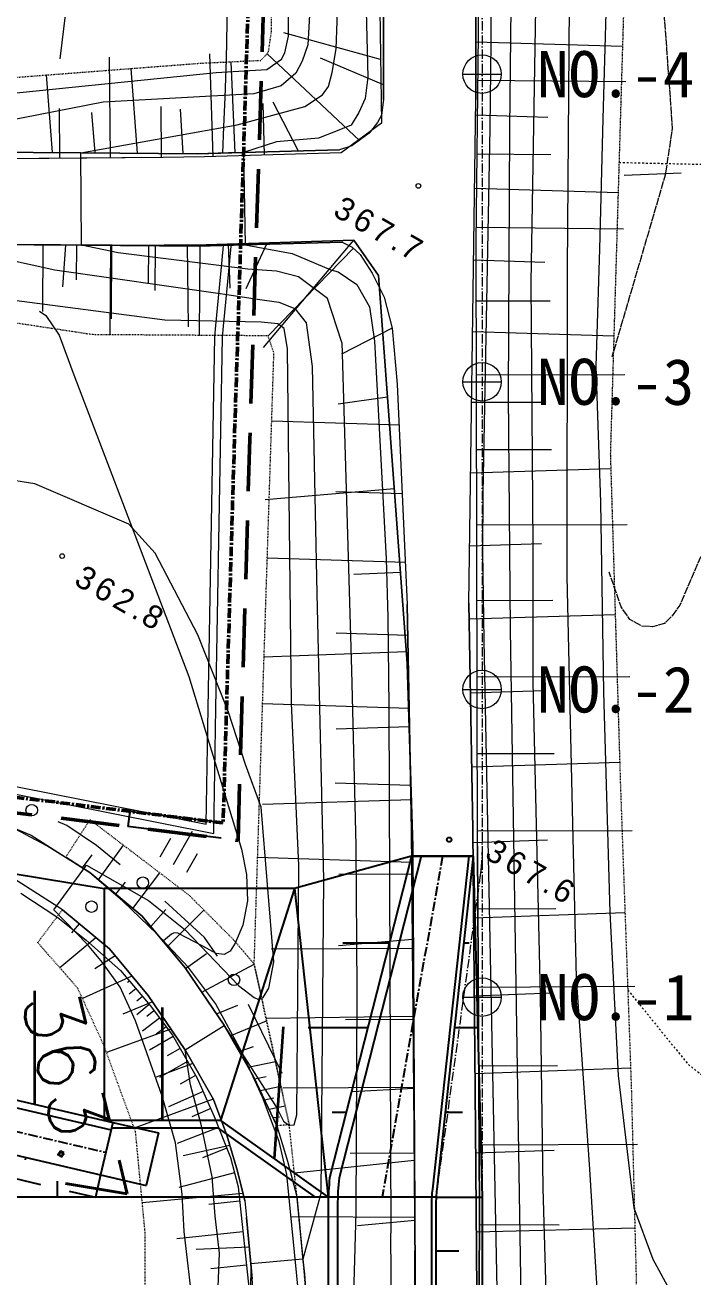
# Model space of a CAD drawing. Header units: millimetres. Extents: x 432273 to 1139245, y 170116 to 705940.
# Drawn here: x 734786 to 778188, y 445610 to 526994 of the extents above; entities that cross this region are included whole.
import ezdxf

# ---------------------------------------------------------------- set-up
doc = ezdxf.new("R2010")
doc.units = ezdxf.units.MM
doc.header["$LTSCALE"] = 100
doc.header["$PDSIZE"] = 300
for name, pattern in [('561019', [1, 0.5, -0.5]), ('56201', [2.5, 1.25, -1.25]), ('56301', [0.5, 0.25, -0.25]), ('57103', [5.5, 5, -0.5]), ('CENTER', [2, 1.25, -0.25, 0.25, -0.25]), ('DASHED', [19.05, 12.7, -6.35]), ('SXF_一点短鎖線', [9.25, 6, -1.5, 0.25, -1.5])]:
    doc.linetypes.add(name, pattern=pattern)
doc.layers.get('Defpoints').update_dxf_attribs({"color": 153})
for name, color, linetype, lineweight in [('D-BGD', 7, 'Continuous', 13), ('D-BMK', 2, 'SXF_一点短鎖線', 13), ('D-BMK-HTXT', 7, 'Continuous', 13), ('D-BMK-OTRS', 7, 'Continuous', 13), ('D-BYP-STR2', 6, 'Continuous', 25), ('S-SUV-ROW', 8, 'Continuous', 18), ('●予備設計_LP横断', 7, 'Continuous', 13), ('☆D-STR-DIM-坂路', 1, 'Continuous', 25)]:
    doc.layers.add(name, color=color, linetype=linetype, lineweight=lineweight)
doc.styles.add('BIGFONT', font='txt', dxfattribs={"height": 0.2, "bigfont": 'BIGFONT'})
doc.styles.add('MS ゴシック', font='MS Gothic.ttf')
doc.styles.add('Style-WORKING', font='WORKING.shx')
doc.styles.add('ＭＳ ゴシック', font='MS Gothic.ttf')
doc.linetypes.add('56130', pattern='A,1,-0.375,[44,dgnlstyle-dm500.shx,S=0.0012,R=0,X=0,Y=0],-0.375', length=1.75)
doc.dimstyles.new('3.5-500_m', dxfattribs={"dimscale": 0.5, "dimtxt": 3.5, "dimasz": 2.5, "dimexe": 1, "dimexo": 2, "dimgap": 1, "dimtad": 1, "dimdec": 0, "dimlfac": 1000, "dimzin": 9, "dimdsep": 46, "dimtxsty": 'MS ゴシック', "dimblk": 'OPEN', "dimcen": 2.5, "dimclrd": 256, "dimclre": 256, "dimclrt": 256, "dimadec": 3, "dimazin": 0, "dimtfac": 1, "dimtdec": 0, "dimtix": 1, "dimtmove": 2, "dimatfit": 3, "dimldrblk": 'OPEN', "dimfxl": 1, "dimlwd": -1, "dimlwe": -1, "dimarcsym": 0})

# ---------------------------------------------------------------- blocks, each defined once
blk = doc.blocks.new('M7312')
at = {"layer": '●予備設計_LP横断', "linetype": 'Continuous', "lineweight": 20}
blk.add_circle((0, -0.001), 0.15, dxfattribs=at)
blk = doc.blocks.new('M6334')
at = {"layer": '●予備設計_LP横断', "linetype": 'Continuous', "lineweight": 9}
for p, q in [((0, -1.25), (0, 1.25)), ((-1, -1.25), (-1, 0.15)), ((1, -1.25), (1, 0.15))]:
    blk.add_line(p, q, dxfattribs=at)
blk = doc.blocks.new('_Open')
at = {"color": 0, "linetype": 'ByBlock', "lineweight": -2}
for p, q in [((-1, 0), (0, 0)), ((-1, 0), (0, 0)), ((0, 0), (-1, 0))]:
    blk.add_line(p, q, dxfattribs=at)
blk = doc.blocks.new('*D20')
at = {"layer": 'Defpoints', "color": 0, "transparency": 16777216}
for p in [(2581823, -1249692), (2577769, -1251952), (2581194, -1252674)]:
    blk.add_point(p, dxfattribs=at)
at = {"layer": '☆D-STR-DIM-坂路', "transparency": 16777216}
for p, q in [((2577769, -1251951), (2578398, -1248969)), ((2578399, -1248970), (2581822, -1249692)), ((2581194, -1252673), (2581823, -1249692))]:
    blk.add_line(p, q, dxfattribs=at)
at = {"layer": '☆D-STR-DIM-坂路', "transparency": 16777216, "xscale": 1.25, "yscale": 1.25, "zscale": 1.25}
for p, rotation in [((2578398, -1248970), 168.0898930268337), ((2581823, -1249692), 348.0898930268336)]:
    blk.add_blockref('_Open', p, dxfattribs=dict(at, rotation=rotation))
at = {"layer": '☆D-STR-DIM-坂路', "transparency": 16777216, "insert": (2580111, -1249330), "char_height": 1.75, "attachment_point": 5, "rotation": 348.08989, "style": 'MS ゴシック'}
blk.add_mtext('3500000', dxfattribs=at)
blk = doc.blocks.new('*D21')
at = {"layer": 'Defpoints', "color": 0, "transparency": 16777216}
for p in [(2558164, -1245186), (2559159, -1245289), (2558528, -1251372)]:
    blk.add_point(p, dxfattribs=at)
at = {"layer": '☆D-STR-DIM-坂路', "color": 6, "transparency": 16777216}
for p, q in [((2558164, -1245187), (2557534, -1251270)), ((2559159, -1245290), (2558528, -1251373)), ((2557535, -1251269), (2558527, -1251372))]:
    blk.add_line(p, q, dxfattribs=at)
at = {"layer": '☆D-STR-DIM-坂路', "color": 6, "transparency": 16777216, "xscale": 1.25, "yscale": 1.25, "zscale": 1.25}
for p, rotation in [((2557534, -1251269), 174.0786333967018), ((2558528, -1251372), 354.0786333967018)]:
    blk.add_blockref('_Open', p, dxfattribs=dict(at, rotation=rotation))
at = {"layer": '☆D-STR-DIM-坂路', "color": 6, "transparency": 16777216, "insert": (2558031, -1251318), "char_height": 1.75, "attachment_point": 5, "rotation": 354.07863, "style": 'MS ゴシック'}
blk.add_mtext('離隔\\P1000000', dxfattribs=at)
blk = doc.blocks.new('21311212131313131')
at = {"layer": 'D-BGD', "linetype": '56201'}
blk.add_line((2514694.1051, -1220359.9504), (2514707.9436, -1214484.9282), dxfattribs=at)
at = {"layer": 'D-BGD', "linetype": 'Continuous'}
for p, q in [((2515528.0904, -1220004.7977, 362326.9804), (2515278.9798, -1216311.5056, 362924.9804)), ((2568482.7782, -1228389.1152), (2568217.3908, -1218211.4947)), ((2578741.0078, -1228122.2547), (2578471.0098, -1217828.1064)), ((2584400.5406, -1228177.3555), (2583921.8284, -1217888.0563)), ((2548312.7651, -1228873.0857), (2548086.8836, -1218956.5002)), ((2558332.3049, -1228646.5632), (2558102.6449, -1218591.1047)), ((2563999.2606, -1228778.0186), (2563440.788, -1218957.2862)), ((2574104.4692, -1228476.905), (2573530.4916, -1218383.518)), ((2528694.2745, -1229328.369), (2528475.9497, -1219689.5296)), ((2538440.8701, -1229100.6317), (2538213.965, -1219331.6909)), ((2554168.2672, -1229107.2632), (2553676.3439, -1219503.6916)), ((2507048.428, -1229817.5478), (2507133.809, -1220292.0253)), ((2509542.0866, -1229639.9104), (2509429.8536, -1220036.3488)), ((2516567.5831, -1229700.7787), (2516651.1528, -1220377.3329)), ((2519096.1558, -1229534.7846), (2518999.8017, -1219985.5173)), ((2525888.9139, -1229637.5544), (2525971.1681, -1220460.8718)), ((2535064.658, -1229575.3176), (2534598.8151, -1220480.8989)), ((2544559.2819, -1229478.717), (2544073.5274, -1219995.5762)), ((2573598.7356, -1228248.4821), (2573466.8741, -1223137.3266)), ((2583919.1988, -1227992.8898), (2583834.5243, -1222816.3632)), ((2553311.3624, -1228759.4083), (2553192.8832, -1223769.5827)), ((2563393.968, -1228521.8089), (2563260.4421, -1223455.3439)), ((2569051.8649, -1228627.4618), (2568768.7524, -1223648.9319)), ((2579252.4481, -1228325.188), (2578989.3325, -1223231.4587)), ((2514323.507, -1229589.7485), (2514269.3754, -1224794.7545)), ((2523879.2406, -1229439.9323), (2523775.6167, -1224652.0456)), ((2533545.2271, -1229213.6681), (2533439.2979, -1224367.5174)), ((2543358.8582, -1228988.4274), (2543246.654, -1224070.4393)), ((2549363.7745, -1229292.9901), (2549119.3551, -1224521.312)), ((2559083.1433, -1228924.5083), (2558821.1649, -1224086.5649)), ((2511807.6474, -1229733.0642), (2511850.2432, -1225046.9212)), ((2521228.2485, -1229669.1666), (2521269.7045, -1225044.1345)), ((2530476.786, -1229606.436), (2530380.8888, -1225038.6607)), ((2539812.3356, -1229543.1153), (2539574.0706, -1224882.6274)), ((2559313.1878, -1228624.9163, 368279.9801), (2520094.582, -1229522.7416, 368369.9801)), ((2543549.0324, -1229517.7702), (2510807.5416, -1229739.8477)), ((2560468.4748, -1232884.4548), (2560354.6197, -1242897.2177)), ((2561235.027, -1232777.907), (2561355.3619, -1237597.7428)), ((2565472.9654, -1232735.5595), (2565990.5733, -1237513.849)), ((2566059.6647, -1232648.8004), (2566301.7408, -1241890.2283)), ((2570477.456, -1232586.6643), (2570816.3705, -1242129.9874)), ((2570673.5918, -1232529.7472), (2570790.531, -1236960.111)), ((2575103.9556, -1232412.808), (2575327.9719, -1240937.5255)), ((2575154.8172, -1232447.5019), (2575468.9823, -1236424.7722)), ((2579368.2992, -1232307.5866), (2579476.8494, -1236482.5495)), ((2579832.2387, -1232310.3997), (2580830.0875, -1240078.341)), ((2583543.2621, -1232199.0364), (2583677.8307, -1240241.5724)), ((2583746.5083, -1232197.943), (2584166.5007, -1235918.5578)), ((2540987.2533, -1233695.7414), (2540884.4904, -1242674.5185)), ((2545732.119, -1233436.4561), (2545681.1436, -1238101.4927)), ((2546793.3211, -1233502.0691), (2547329.8544, -1242767.8892)), ((2550480.9541, -1233252.6085), (2550371.8766, -1242783.1026)), ((2551654.9011, -1233222.1803), (2551907.8341, -1237966.4002)), ((2555474.3981, -1233059.2911), (2555418.9813, -1237954.3459)), ((2556394.3191, -1232978.0189), (2556902.2991, -1242650.0221)), ((2532077.7506, -1234288.6038), (2531982.939, -1242572.6394)), ((2536221.1111, -1234509.0757), (2537094.9935, -1242887.9373)), ((2536532.502, -1233992.1726), (2536483.1083, -1238307.8758)), ((2541632.9317, -1233994.5911), (2541828.6147, -1237031.6138)), ((2525780.2087, -1234874.3009), (2527527.684, -1238133.6132)), ((2530265.7074, -1235079.3945), (2530790.7428, -1238285.3166)), ((2508325.6896, -1235985.2452), (2506720.6529, -1242311.6306)), ((2509968.0598, -1235758.0618), (2508331.9236, -1239900.3462)), ((2513613.6738, -1237257.4982), (2508108.0702, -1243369.4791)), ((2527214.9677, -1243213.6356), (2520102.378, -1237484.4771)), ((2520632.9719, -1237498.9131), (2526440.3884, -1242922.9866)), ((2574367.7698, -1241004.695, 364709.9803), (2569921.816, -1243282.5927, 364495.9803)), ((2575507.8164, -1242411.3111), (2575188.4185, -1241080.6037)), ((2576703.9491, -1241813.0317), (2576455.1731, -1240776.5559)), ((2514388.9901, -1241194.5137), (2511245.7916, -1242907.1472)), ((2574009.0111, -1243221.2914), (2573587.4339, -1241464.8738)), ((2576105.8827, -1242112.1714), (2575963.8393, -1241520.3756)), ((2577240.5671, -1241544.6271), (2577175.6783, -1241126.9384)), ((2571994.8715, -1244433.281), (2570961.8035, -1242095.0804)), ((2574745.4089, -1242792.6506), (2574573.17, -1242044.52)), ((2514699.8743, -1243396.4435), (2511346.0492, -1243566.9021)), ((2520488.7549, -1243147.4964), (2523415.2378, -1244429.5674)), ((2569194.2373, -1246348.2438), (2567291.9463, -1242976.102)), ((2573001.9413, -1243827.2862), (2572653.6104, -1242899.6613)), ((2582207.7539, -1243401.692), (2582964.2444, -1249921.6087)), ((2582692.6701, -1243273.9989), (2583765.9038, -1243139.8828)), ((2584712.1948, -1243350.1074), (2585259.5179, -1247639.8667)), ((2585692.6379, -1242913.8719), (2585922.9519, -1246368.085)), ((2586861.8764, -1243067.6741), (2587156.0274, -1245383.3759)), ((2570577.3115, -1245364.4248), (2569983.1071, -1243982.1651)), ((2579125.2717, -1244308.9261), (2579851.2458, -1247331.7992)), ((2580893.9896, -1243973.1708), (2581923.6188, -1247569.3302)), ((2582715.792, -1243602.4473), (2582968.1319, -1245598.8501)), ((2577957.7498, -1245067.6545), (2579067.0219, -1247726.9805)), ((2579298.5854, -1244513.4346), (2579947.4376, -1246077.0811)), ((2514584.0069, -1245302.9153), (2508677.4154, -1245698.6961)), ((2520532.8768, -1245632.0143), (2523384.6717, -1245483.1357)), ((2576122.5116, -1245451.2295), (2578110.4733, -1250552.6667)), ((2576743.0459, -1245599.7206), (2577311.0308, -1246811.287)), ((2514875.1348, -1246741.4969), (2508185.0279, -1247092.0179)), ((2566265.8508, -1248640.5481), (2563848.0396, -1246317.3483)), ((2567677.3184, -1247427.2703), (2566666.0672, -1246085.3115)), ((2574605.79, -1246629.981), (2575195.6705, -1247614.1258)), ((2575636.0983, -1246122.3741), (2576676.6035, -1248345.0411)), ((2520694.24, -1247480.6523), (2526503.9305, -1247398.1618)), ((2573703.9188, -1247173.698), (2574791.3527, -1248977.4405)), ((2573839.3209, -1246823.4213), (2574774.8254, -1249188.5153)), ((2520643.7227, -1248303.3833), (2525971.2228, -1248130.3516)), ((2571624.607, -1248300.2063), (2573241.7098, -1252449.9586)), ((2572115.0478, -1248139.3525), (2573038.5086, -1249659.5235)), ((2572879.5191, -1247680.0231), (2573377.0726, -1248499.6208)), ((2514712.6323, -1248695.2893), (2511828.8021, -1248929.3533)), ((2563835.8124, -1250936.0766), (2561496.4705, -1249226.5687)), ((2564998.1075, -1249737.6324), (2563861.5433, -1248780.1354)), ((2570935.6887, -1249044.1796), (2571794.3523, -1250141.2651)), ((2571488.6173, -1248617.2487), (2571975.2852, -1249248.4811)), ((2514987.5207, -1249972.3278, 367629.9801), (2516091.1781, -1287148.9413, 363609.9803)), ((2521220.0681, -1286901.3841, 363529.9804), (2520690.9193, -1249799.87, 367629.9801)), ((2569882.4761, -1249539.6897), (2570718.4384, -1251433.092)), ((2570050.3372, -1249745.145), (2570754.6315, -1250541.1158)), ((2570465.0337, -1249424.9469), (2570837.0294, -1249890.8)), ((2514992.1314, -1250088.8557), (2511676.7216, -1250189.1412)), ((2520702.1301, -1250820.6414), (2523232.1295, -1250780.6094)), ((2520735.4628, -1250386.9935), (2523639.5795, -1250345.7827)), ((2569068.9473, -1250621.5431), (2569405.8565, -1251068.1886)), ((2569541.2668, -1250196.0854), (2569850.388, -1250547.716)), ((2514751.6125, -1251650.7033), (2509251.888, -1252187.5804)), ((2562027.8915, -1253200.2231), (2559734.1771, -1251638.144)), ((2562931.8519, -1252068.1498), (2562137.5604, -1251440.0953)), ((2568236.8473, -1250902), (2569770.5897, -1254080.2031)), ((2568564.6788, -1251063.7119), (2568653.8683, -1251192.3402)), ((2566937.1902, -1252027.0339), (2567808.5477, -1253319.7223)), ((2520742.3534, -1253225.3412), (2525538.1796, -1253148.8644)), ((2520773.6834, -1253293.4255), (2526586.4642, -1253210.8911)), ((2565789.2932, -1253297.9168), (2567793.8737, -1255600.0639)), ((2515087.615, -1253413.037), (2508542.2066, -1253603.3633)), ((2561275.0215, -1254252.1607), (2560421.111, -1253659.0582)), ((2514788.0508, -1254413.3965), (2512153.6776, -1254670.4799)), ((2564905.5447, -1254404.7693), (2565509.0251, -1254886.6085)), ((2520773.9963, -1255499.9397), (2523057.3664, -1255473.0987)), ((2520811.9141, -1256199.27), (2523527.052, -1256342.5594)), ((2514824.4552, -1257176.0902), (2509786.7547, -1257667.5457)), ((2515189.5649, -1256683.7564), (2511954.7643, -1256782.5688)), ((2520800.1965, -1257680.3555), (2525157.0583, -1257614.3817))]:
    blk.add_line(p, q, dxfattribs=at)
at = {"layer": 'D-BGD', "linetype": 'Continuous', "flags": 128}
for points, elevation in [([(2488895.9133, -1221303.8051), (2511894.4015, -1221465.3369), (2520359.1792, -1221504.9173), (2527968.5657, -1221597.2222), (2532445.7319, -1221353.1393), (2536808.4766, -1221093.1593), (2549129.2999, -1220659.2159), (2563452.7876, -1219948.9995), (2574034.1357, -1219177.2831), (2582629.8652, -1217971.8071), (2585932.9745, -1216675.7279), (2588101.1732, -1215451.4996)], 362999.9804), ([(2588989.4326, -1220163.8881), (2580161.2271, -1220894.3864), (2567766.4064, -1222017.4454), (2557719.2279, -1222469.3855), (2541685.6935, -1223169.1697), (2521731.871, -1223556.0237), (2501613.974, -1223830.2565)], 363999.9803), ([(2591938.0111, -1223376.3837), (2581457.7463, -1223909.3069), (2568931.1809, -1224340.0631), (2548618.9487, -1225242.0942), (2539735.9525, -1225425.0206), (2522610.0062, -1225908.6907), (2499690.3873, -1225996.6817)], 364999.9803), ([(2449604.943, -1228146.0766), (2512615.0099, -1227518.9752), (2529899.8451, -1227251.1112), (2545192.0398, -1226810.1323), (2590018.9231, -1225157.6586)], 365999.9802), ([(2499459.5651, -1228986.0459), (2507043.8392, -1228851.4161), (2512629.4108, -1228802.5618), (2536399.5492, -1228768.623), (2540180.1999, -1228697.3001), (2545956.1208, -1228488.1611), (2609704.4053, -1225883.6475)], 366999.9802), ([(2679911.1663, -1231935.7969), (2668479.6489, -1232319.6215), (2667329.6829, -1235090.8217), (2660699.7617, -1236637.1297), (2654496.4432, -1237435.4029), (2637506.3425, -1238068.6825), (2632710.6617, -1237840.8486), (2632323.1601, -1234462.8293), (2616051.0047, -1233903.3456), (2605419.7616, -1233743.6971), (2592699.1795, -1233495.9421), (2584605.5577, -1233740.4889)], 366999.9802), ([(2501095.1879, -1240523.7048), (2506318.34, -1240689.1424), (2507482.3578, -1240736.9693), (2508549.2687, -1241085.0482), (2509334.4514, -1241487.5255), (2510179.9757, -1242408.6925), (2510723.0193, -1244169.784), (2511478.0838, -1253948.5496), (2512853.7468, -1260221.7044), (2514922.5342, -1264622.7258), (2520920.8701, -1264473.783), (2522442.4663, -1256867.0576), (2523779.0958, -1245947.5865), (2524074.5248, -1243662.7931), (2524234.0442, -1242263.5099), (2524637.2371, -1241218.7901), (2525550.2733, -1240471.4182), (2528384.9008, -1240014.4515), (2543117.4021, -1239413.0005), (2561704.4586, -1238582.318), (2582114.7255, -1238340.4552), (2586408.4068, -1239406.1532), (2586777.4688, -1242786.6184), (2601593.5272, -1242657.284)], 364999.9803), ([(2526643.6167, -1236000.2047), (2540768.4159, -1234953.2111), (2544581.5016, -1234755.9995), (2550393.8472, -1234578.2012), (2584605.5577, -1233740.4889)], 366999.9802), ([(2583308.4243, -1236041.2311), (2597019.499, -1236141.4955), (2607490.4019, -1236460.7561), (2611872.7226, -1236708.5494), (2612256.1521, -1240087.7596), (2623293.0559, -1239677.1553), (2638573.7824, -1239063.4527), (2642958.7403, -1239204.3861), (2645990.1365, -1239243.891), (2649444.228, -1239265.1265), (2655700.3083, -1239140.9988), (2659012.4858, -1239223.63), (2665385.0682, -1239059.5364), (2668179.506, -1238528.1265), (2669716.6588, -1237929.7528), (2670565.5932, -1237401.5177), (2671771.8717, -1236951.4822), (2672942.0956, -1234189.0919), (2680907.7549, -1234015.8583)], 365999.9802), ([(2504317.9244, -1237035.7942), (2509488.1626, -1236783.5117), (2510892.8111, -1236931.1477), (2511794.6881, -1237324.5455), (2512643.744, -1237814.4312), (2512983.6261, -1238613.836), (2513516.2049, -1239910.9033), (2513815.4037, -1242631.8019), (2514558.2884, -1244758.8025), (2520555.0488, -1244544.0151), (2521063.399, -1241480.8525), (2522069.0318, -1238944.1496), (2522197.2287, -1238457.9907), (2522982.9136, -1237224.7879), (2524419.5819, -1236368.4784), (2526643.6167, -1236000.2047)], 366999.9802), ([(2526779.7177, -1238125.6404), (2548053.5151, -1237047.7423), (2559446.1102, -1236543.4269), (2568853.4109, -1236281.572), (2583308.4243, -1236041.2311)], 365999.9802), ([(2526779.7177, -1238125.6404), (2523937.8968, -1239112.2072), (2522575.4287, -1241028.3309), (2522232.1412, -1242459.257), (2522134.6278, -1244332.5393), (2521260.029, -1252783.6718), (2520798.3627, -1255170.1272), (2514800.2383, -1255337.4263), (2512775.3635, -1245227.1915), (2511495.6299, -1240836.3135), (2510714.502, -1239712.1316), (2510156.2416, -1239344.9569), (2509238.7239, -1239107.1624), (2507702.6482, -1238895.5585), (2504117.5074, -1238824.2423)], 365999.9802), ([(2589413.1888, -1244906.6926), (2586132.8388, -1244834.6447), (2583733.9864, -1245174.479), (2581175.5734, -1245424.6839), (2577876.4175, -1246170.0088), (2575215.6042, -1246946.7155), (2572956.5536, -1247353.9622), (2571313.2133, -1244843.4623), (2576652.2495, -1241296.5321), (2577458.5941, -1240854.4255), (2577707.3278, -1240508.3554), (2577681.9073, -1240169.5283), (2577037.1549, -1239997.8329), (2560832.872, -1240199.4295), (2550280.1881, -1240910.4551), (2527261.0059, -1241653.0453), (2525941.0921, -1241885.8274), (2525658.0792, -1242311.1752), (2525553.627, -1243397.4526), (2525571.3559, -1249662.5484), (2524427.9156, -1259972.9745)], 363999.9803), ([(2511125.0711, -1260651.3892), (2509400.3918, -1246650.3762), (2509127.5107, -1243367.0255), (2508446.4378, -1242416.1814), (2508032.9419, -1242211.479), (2506927.8337, -1241999.8148), (2487244.8366, -1242468.8065)], 363999.9803), ([(2588288.9169, -1246687.5849), (2584756.2682, -1247153.4619), (2582338.6615, -1247335.9646), (2579025.5657, -1247854.7708), (2576004.8293, -1248778.7338), (2571138.4952, -1250604.1921), (2568969.6041, -1251654.7555), (2567402.6057, -1252826.1905), (2566249.3444, -1253835.3674), (2564040.1047, -1256065.4429), (2561086.5072, -1253997.0783), (2563296.3887, -1249935.3125), (2565167.7733, -1247512.3022), (2568699.8461, -1243973.7065), (2569463.3599, -1242939.2736), (2569593.799, -1242657.2689), (2569441.1841, -1242357.1145), (2568827.3744, -1241991.4512), (2567109.5212, -1241709.9765), (2557086.4393, -1242740.567), (2554328.5382, -1243804.9957), (2550950.4405, -1244975.6606), (2545975.6797, -1247092.8939), (2540712.709, -1249955.2607), (2538863.6591, -1251706.4749), (2536382.2549, -1257867.7546), (2535771.1829, -1262295.1712)], 362999.9804)]:
    blk.add_lwpolyline(points, dxfattribs=dict(at, elevation=elevation))
at = {"layer": 'D-BGD', "linetype": '56201', "flags": 128}
blk.add_lwpolyline([(2568462.4992, -1218671.7272), (2573216.1335, -1214657.2612), (2578555.403, -1207403.0541), (2582206.0431, -1200224.2419), (2586430.9707, -1190494.8997)], dxfattribs=at)
at = {"layer": 'D-BGD', "linetype": '561019', "flags": 128}
for points in [[(2441034.3739, -1231115.2852), (2441014.949, -1230194.9008), (2441009.8382, -1229935.5942), (2440973.7998, -1228187.5674), (2440932.6506, -1226180.234), (2440890.6243, -1224172.4204), (2440849.475, -1222165.087), (2440838.0365, -1221607.0466), (2465396.9227, -1220738.3151), (2502568.1938, -1220258.7543), (2502893.2618, -1220254.3025), (2505968.9706, -1220281.5844), (2533646.6748, -1220529.6704), (2555247.3327, -1219423.2209), (2574682.3776, -1218318.0141), (2575877.9982, -1218262.2975), (2607350.0318, -1216798.0533), (2630746.0107, -1217401.774), (2633752.1022, -1217183.4579), (2635812.956, -1216221.9558), (2646480.1569, -1210237.1016), (2669388.8157, -1210323.2366), (2671678.4637, -1210836.7904), (2674039.248, -1211855.5625), (2682867.6468, -1216539.2122), (2684403.4154, -1216795.1095), (2705862.1412, -1215918.7715), (2722323.8586, -1215317.7261), (2764230.8114, -1214009.3989), (2772988.6009, -1213295.0741), (2774605.8721, -1213068.8912), (2777265.5539, -1211517.479), (2787744.4804, -1204699.9318), (2789344.3566, -1203582.9766), (2800889.1227, -1201996.8461), (2810456.4508, -1200682.5578), (2827286.2582, -1199498.6722), (2831012.6992, -1199215.4427)], [(2358657.0594, -1226015.2466), (2368857.591, -1225652.5484), (2397384.9192, -1224032.0918), (2425098.0572, -1222451.5733), (2438399.0876, -1221693.3205), (2465396.9227, -1220738.3151), (2502568.1938, -1220258.7543), (2502893.2618, -1220254.3025), (2505968.9706, -1220281.5844), (2533646.6748, -1220529.6704), (2553676.3439, -1219503.6916)], [(2646205.3859, -1231818.0927), (2646247.3836, -1232276.5785), (2645279.4562, -1232803.5145), (2640498.1037, -1233488.715), (2632323.1601, -1234462.8293), (2631634.0455, -1234545.0177), (2621469.549, -1235623.5968), (2611872.7226, -1236708.5494), (2609530.8083, -1236973.5303), (2599622.9553, -1238118.5031), (2587379.2946, -1239292.3917), (2586408.4068, -1239406.1532), (2582348.6039, -1239883.2765), (2578373.0278, -1240393.9683), (2577677.8371, -1240483.0908), (2569220.115, -1242513.1224), (2567291.9463, -1242976.102), (2558487.5151, -1242875.9869), (2527540.1275, -1242521.791), (2526440.3884, -1242922.9866), (2526602.4514, -1254336.8468), (2524625.4955, -1269555.9959), (2524434.0147, -1271032.4053), (2521954.5417, -1283089.8806), (2521871.9477, -1283084.567), (2521365.2945, -1283050.0343)], [(2560597.1112, -1255361.6996), (2558125.283, -1253839.803), (2562905.9209, -1247297.8344), (2565762.1868, -1244325.2482), (2567291.9463, -1242976.102), (2569220.115, -1242513.1224), (2577677.8371, -1240483.0908), (2577701.2527, -1240671.4753), (2577777.1852, -1241276.2225)], [(2677840.3099, -1240964.4348), (2677835.9537, -1241622.1323), (2677833.568, -1242034.6602), (2661323.2078, -1244386.3965), (2656577.7941, -1245212.1153), (2653743.5893, -1245705.7947), (2642030.2107, -1246387.9132), (2632752.6546, -1246927.142), (2602586.2323, -1249371.7554), (2584901.8668, -1249696.7909), (2578358.5427, -1250455.9974), (2572758.8599, -1252638.1188), (2569100.8428, -1254403.4106), (2566188.8594, -1257069.6056), (2565725.9984, -1256736.4155), (2564042.2847, -1255526.2582), (2564021.7962, -1255511.6219)], [(2515499.6151, -1287423.6178), (2515313.0423, -1287410.4039), (2513204.8792, -1287262.9706), (2511180.9905, -1271959.261), (2509661.3522, -1256382.0983), (2508806.4833, -1247624.8923), (2508547.8894, -1243765.6633), (2508018.7667, -1243289.0355), (2506687.3321, -1243122.1975), (2467350.7416, -1243462.9369), (2456102.6642, -1243559.5704), (2454930.7367, -1244144.6948), (2453349.7975, -1244933.4254), (2450287.5168, -1244161.0692), (2427291.9615, -1244064.985), (2399363.1772, -1243661.2079), (2391059.0036, -1243707.2681), (2371336.6538, -1243814.9852), (2369169.3524, -1244137.9344), (2368384.9062, -1244821.1767), (2367821.1542, -1245803.0813), (2367568.1256, -1246348.587), (2367378.5703, -1247557.0015), (2367313.8553, -1248020.9109), (2367175.5581, -1249006.5776), (2366599.6253, -1252634.6831), (2366445.4273, -1254155.4434), (2366505.9334, -1255402.7075), (2366721.1522, -1256569.3616), (2367419.1657, -1258447.2105), (2366687.3407, -1258799.0076), (2365981.9522, -1259137.916)]]:
    blk.add_lwpolyline(points, dxfattribs=at)
at = {"layer": 'D-BGD', "linetype": '57103', "elevation": 362499.9804, "flags": 128}
for points in [[(2514989.9798, -1207224.5159), (2517600.639, -1208142.9509), (2518889.3431, -1208435.7417), (2530621.1852, -1209564.9914), (2533781.1399, -1209613.3119), (2535465.4935, -1209724.8226), (2539553.5187, -1210208.241), (2540231.8463, -1214525.2555), (2543383.1394, -1215803.4959), (2544093.8857, -1216294.0483), (2544592.1862, -1216781.1638), (2544835.4589, -1217555.0419), (2544794.7746, -1218274.9347), (2544390.4147, -1219038.5662), (2543577.7836, -1219625.4363), (2541335.7473, -1220441.0108)], [(2358657.0594, -1213731.9476), (2359380.9263, -1213741.8627), (2361927.2073, -1213649.1818), (2371624.83, -1212513.3853), (2385627.1994, -1211677.5384), (2390736.9745, -1210933.8607), (2394356.7675, -1210158.8577), (2409550.3841, -1208159.0628), (2412422.1883, -1208181.8834), (2415825.7831, -1208345.3409), (2418395.756, -1208625.882), (2420958.4189, -1209198.8314), (2423824.0467, -1210601.1372), (2425909.9096, -1211815.9788), (2434202.1349, -1217870.5631), (2435845.632, -1218814.7362), (2437321.5258, -1219500.7114), (2440270.6763, -1219934.1067), (2446233.1585, -1218909.3674), (2448683.424, -1218558.9172), (2451337.5118, -1218371.3487), (2455370.7492, -1217730.3374), (2468210.2343, -1216888.3255), (2485636.422, -1215829.1339), (2489435.9226, -1215852.493), (2492496.0807, -1216081.0289), (2495806.4293, -1216525.1912), (2503141.61, -1217599.4436), (2505299.6232, -1217610.0011), (2512411.3606, -1216945.3581), (2515463.8365, -1217344.1144), (2527348.9191, -1220559.1611)]]:
    blk.add_lwpolyline(points, dxfattribs=at)
at = {"layer": 'D-BGD', "linetype": 'Continuous', "flags": 128}
for points in [[(2598798.9372, -1227763.8917), (2577698.008, -1228369.8252), (2558266.0011, -1228948.8574), (2543549.0324, -1229517.7702), (2510807.5416, -1229739.8477), (2457201.726, -1230847.8699)], [(2543549.0324, -1229517.7702), (2558266.0011, -1228948.8574), (2577698.008, -1228369.8252), (2598798.9372, -1227763.8917), (2614895.3663, -1227321.9859), (2633919.1306, -1227070.105)], [(2441034.3739, -1231115.2852), (2457201.726, -1230847.8699), (2510807.5416, -1229739.8477)], [(2521365.2945, -1283050.0343), (2521100.0774, -1274538.1031), (2521019.7151, -1271973.4849), (2520920.8701, -1264473.783), (2520798.3627, -1255170.1272), (2520698.3967, -1247568.3482), (2520555.0488, -1244544.0151), (2520256.1226, -1238246.9654), (2520557.3751, -1237584.2145), (2521031.5379, -1237049.1821), (2522227.4932, -1236251.4838), (2523764.491, -1235440.9781), (2525780.2087, -1234874.3009), (2529413.648, -1234465.8804), (2543703.5844, -1233514.9893), (2558403.5541, -1232945.891), (2577815.3671, -1232368.3443), (2598911.8273, -1231762.2444), (2614976.8899, -1231321.408), (2637189.4779, -1231027.628), (2642260.3297, -1231052.6888), (2645483.6794, -1231501.6663), (2645977.4898, -1231688.7738), (2646205.3859, -1231818.0927)], [(2637189.4779, -1231027.628), (2614976.8899, -1231321.408), (2598911.8273, -1231762.2444), (2577815.3671, -1232368.3443), (2558403.5541, -1232945.891), (2543703.5844, -1233514.9893)], [(2582348.6039, -1239883.2765), (2586408.4068, -1239406.1532), (2587379.2946, -1239292.3917), (2599622.9553, -1238118.5031), (2609530.8083, -1236973.5303), (2611872.7226, -1236708.5494), (2621469.549, -1235623.5968), (2631634.0455, -1234545.0177), (2632323.1601, -1234462.8293), (2640498.1037, -1233488.715), (2645279.4562, -1232803.5145)], [(2520256.1226, -1238246.9654), (2520557.3751, -1237584.2145), (2521031.5379, -1237049.1821), (2522227.4932, -1236251.4838), (2523764.491, -1235440.9781), (2525780.2087, -1234874.3009), (2529413.648, -1234465.8804), (2543703.5844, -1233514.9893)], [(2564021.7962, -1255511.6219), (2566505.9659, -1252400.3186), (2569478.9413, -1249826.7949), (2572939.1385, -1247364.9493), (2572956.5536, -1247353.9622), (2576149.0408, -1245435.2855), (2578453.2333, -1244524.9133), (2580770.5009, -1243780.1642), (2582692.6701, -1243273.9989), (2583765.9038, -1243139.8828), (2586777.4688, -1242786.6184), (2587740.2957, -1242673.0042)], [(2457313.956, -1236846.6285), (2510931.4244, -1235738.1453), (2511945.7811, -1235851.1071), (2512427.824, -1236113.8553), (2513132.7056, -1236629.6981), (2513981.1378, -1237737.1432), (2514262.6088, -1238530.7924), (2514558.2052, -1244761.0371), (2514604.912, -1245741.9582), (2514700.1699, -1247750.4117), (2514800.2383, -1255337.4263), (2514922.5342, -1264622.7258), (2515020.6044, -1272107.183), (2515101.114, -1274679.8621), (2515499.6151, -1287423.6178)], [(2510931.4244, -1235738.1453), (2457313.956, -1236846.6285), (2424346.0317, -1237392.783), (2367026.3351, -1238017.0004)], [(2510931.4244, -1235738.1453), (2511945.7811, -1235851.1071), (2512427.824, -1236113.8553), (2513132.7056, -1236629.6981), (2513981.1378, -1237737.1432), (2514262.6088, -1238530.7924)], [(2635418.1082, -1237518.3251), (2632710.6617, -1237840.8486), (2632015.2404, -1237924.1447), (2621839.9683, -1239003.6651), (2612256.1521, -1240087.7596), (2609916.9525, -1240351.9465), (2599980.3645, -1241499.4293), (2587740.2957, -1242673.0042), (2586777.4688, -1242786.6184), (2583765.9038, -1243139.8828)], [(2515499.6151, -1287423.6178), (2515101.114, -1274679.8621), (2515020.6044, -1272107.183), (2514922.5342, -1264622.7258), (2514800.2383, -1255337.4263), (2514700.1699, -1247750.4117), (2514558.2884, -1244758.8025), (2514262.6088, -1238530.7924)], [(2520256.1226, -1238246.9654), (2520555.0488, -1244544.0151), (2520698.3967, -1247568.3482), (2520798.3627, -1255170.1272), (2520920.8701, -1264473.783), (2521019.7151, -1271973.4849), (2521099.6804, -1274536.7457), (2521495.7738, -1287237.002)], [(2574602.8409, -1242863.96), (2577777.1852, -1241276.2225), (2580045.8377, -1240539.0609), (2582348.6039, -1239883.2765)], [(2577777.1852, -1241276.2225), (2574602.8409, -1242863.96), (2571313.2133, -1244843.4623), (2571294.9211, -1244853.9692), (2567624.1999, -1247465.055), (2564333.566, -1250312.7157), (2561559.7755, -1253786.4673), (2561353.4336, -1254123.8232), (2560597.1112, -1255361.6996)], [(2543421.1842, -1308809.2711), (2547177.3077, -1302691.4382), (2549111.4396, -1299472.8302), (2550733.6485, -1296326.2921), (2552432.954, -1292551.617), (2553499.3005, -1289610.3763), (2554276.1526, -1286739.8032), (2554949.2879, -1283794.2111), (2555411.2986, -1280136.8014), (2556164.3495, -1272678.2247), (2556641.4976, -1266163.0455), (2557648.2965, -1261660.4147), (2559206.8771, -1257638.8359), (2561353.4336, -1254123.8232), (2561559.7755, -1253786.4673), (2564333.566, -1250312.7157), (2567624.1999, -1247465.055), (2571294.9211, -1244853.9692), (2571313.2133, -1244843.4623), (2574602.8409, -1242863.96)], [(2582692.6701, -1243273.9989), (2580770.5009, -1243780.1642), (2578453.2333, -1244524.9133), (2576149.0408, -1245435.2855)], [(2576149.0408, -1245435.2855), (2572956.5536, -1247353.9622), (2572939.1385, -1247364.9493), (2569478.9413, -1249826.7949), (2566505.9659, -1252400.3186), (2564021.7962, -1255511.6219), (2563836.4163, -1255814.8516), (2561906.7659, -1258973.2108), (2560526.8607, -1262535.1245), (2559616.8157, -1266602.7855), (2559153.509, -1272938.5758), (2558392.1991, -1280474.714), (2557907.1593, -1284317.8833), (2557187.9839, -1287466.279), (2556362.4154, -1290515.3898), (2555214.8016, -1293680.0508), (2553436.4567, -1297630.3442), (2551733.1594, -1300935.4183), (2549741.3405, -1304248.9905), (2545981.4586, -1310371.6062)]]:
    blk.add_lwpolyline(points, dxfattribs=at)
at = {"layer": 'D-BGD', "linetype": 'Continuous', "extrusion": (0.000255967, -0.023368, 0.999727), "elevation": 397645.6547}
blk.add_lwpolyline([(2506476.232, -1248100.2156), (2492918.8731, -1248100.2156), (2458704.8677, -1248528.1296)], dxfattribs=at)
at = {"layer": 'D-BGD', "linetype": 'Continuous', "extrusion": (0.784575, -0.0002656, 0.620034), "elevation": 2205945.5427}
blk.add_lwpolyline([(-1236631.2822, -1273787.6473), (-1246208.9321, -1274603.3758), (-1248946.4752, -1274743.5791)], dxfattribs=at)
at = {"layer": 'D-BGD', "linetype": 'Continuous', "extrusion": (0.909722, 0.011378, 0.415061), "elevation": 2426306.6413}
blk.add_lwpolyline([(-1269782.6183, -701869.2584), (-1278647.983, -702715.6043), (-1281328.1286, -702836.5109)], dxfattribs=at)
at = {"layer": 'D-BGD', "linetype": 'Continuous', "elevation": 363999.9803}
for points in [[(2525140.7969, -1257810.6864), (2525415.9794, -1257391.3124), (2526675.1153, -1256507.3575), (2529245.7014, -1255497.7109), (2548680.0069, -1247611.1511), (2559834.0718, -1243958.5739), (2561481.0824, -1243594.7663), (2563181.1723, -1243488.024), (2564781.7037, -1243771.3946), (2565967.73, -1244249.6639), (2566479.6222, -1244564.0939), (2566702.5002, -1244948.3145), (2566652.2426, -1245456.6196), (2566203.1675, -1246339.4171), (2565385.8177, -1247978.2396), (2565372.6937, -1248210.4631), (2565455.4169, -1248392.5534), (2565906.3573, -1248901.6238)], [(2446665.7917, -1277564.0522), (2449412.8818, -1263403.7848), (2451502.3479, -1247675.0689), (2451818.3755, -1246639.6335), (2452095.2224, -1246175.5691), (2452520.3549, -1245815.4825), (2455543.9954, -1245498.4697), (2456447.4067, -1245514.2147), (2456881.3778, -1245637.7828), (2457278.4066, -1245912.1331), (2457815.5902, -1246388.6136), (2461143.77, -1250992.2769), (2462180.7455, -1251867.7663), (2463278.8641, -1252423.3158), (2463951.5251, -1252506.5459), (2500705.2731, -1256027.9596), (2508717.6584, -1256823.1173)]]:
    blk.add_lwpolyline(points, dxfattribs=at)
at = {"layer": 'D-BGD', "linetype": '56130', "flags": 128}
for points in [[(2514622.5471, -1246109.5844), (2512893.2219, -1246076.058), (2511007.7941, -1246040.2981), (2509122.8466, -1246003.661), (2508538.3439, -1245992.6328), (2455835.1973, -1246138.9807), (2454668.7366, -1255950.0081), (2453065.6197, -1269434.6053), (2451493.7545, -1286129.5583), (2448677.5255, -1311230.5458), (2446125.954, -1331880.9221), (2443096.5522, -1352227.5349), (2441273.7638, -1368245.885), (2438168.0862, -1395687.3816), (2463869.9986, -1403649.2413), (2479646.1722, -1408057.3047), (2485599.6149, -1409294.0132), (2492122.8579, -1409194.1562), (2499317.4246, -1408276.1669), (2501939.2717, -1407512.3298), (2503905.387, -1406763.4532), (2505752.3793, -1405680.3152), (2507219.1074, -1404737.8582), (2508591.4903, -1403384.6409), (2509935.5906, -1401685.3296), (2510922.4481, -1399736.8685), (2511901.0458, -1397709.7832), (2512596.2901, -1395912.9126), (2516142.0589, -1380999.6716), (2516436.1306, -1379760.6903), (2519187.2668, -1366609.2918), (2522979.4057, -1351173.1209), (2524671.516, -1344479.4288), (2524926.2807, -1344103.5992), (2527762.7037, -1339909.4296), (2532672.783, -1322814.3045), (2534881.5989, -1317255.0851), (2538710.9996, -1310972.1599), (2543848.6315, -1302751.4), (2546419.3592, -1297676.4541), (2548058.678, -1293830.1788), (2549288.4649, -1290946.4903), (2550142.7856, -1288615.3832), (2550802.9156, -1286451.578), (2552060.9305, -1282329.3004), (2553583.4364, -1272715.4655), (2555409.2438, -1262455.9617), (2558253.2637, -1246281.8678), (2550721.8299, -1246307.4797), (2526587.9327, -1246387.3916), (2525836.3787, -1246331.6549), (2524047.6685, -1246198.3567), (2522257.601, -1246065.4555), (2520621.0685, -1245943.6426)], [(2550720.1743, -1245807.4825), (2526605.6211, -1245887.3303), (2525873.4474, -1245833.0309), (2524084.7575, -1245699.7342), (2522294.6679, -1245566.8313), (2520658.1826, -1245445.022)], [(2551281.1422, -1286597.5207), (2552549.3264, -1282441.9201), (2554076.5367, -1272798.3796), (2555901.5995, -1262543.0595), (2558849.2104, -1245779.8383), (2550720.1296, -1245807.4826)]]:
    blk.add_lwpolyline(points, dxfattribs=at)
at = {"layer": 'D-BGD', "linetype": 'Continuous', "extrusion": (-0.072745, -0.054367, 0.995868), "elevation": 243673.0874}
blk.add_lwpolyline([(2534174.9626, 1338183.6494), (2534151.4188, 1336697.1315), (2534887.1853, 1333261.6235)], dxfattribs=at)
at = {"layer": 'D-BGD', "linetype": 'Continuous'}
for points in [[(2658108.5483, -1220212.278, 368399.9801), (2649810.6115, -1220355.2356, 368349.9801), (2649396.2976, -1220424.8347, 368369.9801), (2649116.0549, -1220499.4271, 368379.9801), (2648653.7219, -1220656.7426, 368419.9801), (2639079.8998, -1225858.4267, 368259.9801), (2638011.3675, -1226310.9072, 368279.9801), (2636864.0818, -1226594.8709, 368299.9801), (2622041.867, -1227201.9312, 368509.9801), (2603420.9703, -1227667.5166, 368489.9801), (2583046.0721, -1228005.1242, 368469.9801), (2559313.1878, -1228624.9163, 368279.9801), (2520094.582, -1229522.7416, 368369.9801), (2506538.0364, -1229671.2376, 368369.9801), (2472330.7692, -1230473.761, 368359.9801), (2457041.9933, -1230871.01, 368249.9801), (2441605.9553, -1231016.6364, 367879.9801)], [(2559313.1878, -1228624.9163, 368279.9801), (2583046.0721, -1228005.1242, 368469.9801), (2603420.9703, -1227667.5166, 368489.9801), (2622041.867, -1227201.9312, 368509.9801), (2636864.0818, -1226594.8709, 368299.9801)], [(2521220.0681, -1286901.3841, 363529.9804), (2520690.9193, -1249799.87, 367629.9801), (2520604.9152, -1247062.2976, 367739.9801), (2520102.378, -1237484.4771, 368379.9801), (2522365.8899, -1235827.9105, 368329.9801), (2547547.6147, -1233436.1814, 368079.9801), (2559420.9058, -1232822.2243, 368279.9801), (2583140.2165, -1232206.4019, 368469.9801), (2603506.3431, -1231863.9924, 368489.9801), (2622185.5037, -1231396.1017, 368509.9801), (2637038.8354, -1230794.6756, 368299.9801), (2641903.3615, -1230676.005, 368379.9801), (2645447.0251, -1230575.2699, 368139.9801), (2646168.9869, -1230776.6922, 368049.9801), (2646550.1369, -1230996.7483, 368049.9801)], [(2559420.9058, -1232822.2243, 368279.9801), (2583140.2165, -1232206.4019, 368469.9801), (2603506.3431, -1231863.9924, 368489.9801), (2622185.5037, -1231396.1017, 368509.9801), (2637038.8354, -1230794.6756, 368299.9801)], [(2559420.9058, -1232822.2243, 368279.9801), (2547547.6147, -1233436.1814, 368079.9801), (2522365.8899, -1235827.9105, 368329.9801), (2520102.378, -1237484.4771, 368379.9801)], [(2567898.1686, -1251656.4716, 364039.9803), (2570133.443, -1249676.6364, 364499.9803), (2572032.7743, -1248185.516, 364239.9803), (2574775.139, -1246528.8825, 364189.9803), (2577257.3679, -1245368.2623, 364679.9803), (2579903.1203, -1244262.9599, 364909.9803), (2581798.6158, -1243715.9716, 364939.9803), (2612783.9959, -1239781.621, 366439.9802)], [(2368028.3246, -1261545.2798, 365189.9803), (2367303.4165, -1261182.6393, 364979.9803), (2365643.655, -1259966.2136, 365059.9803), (2364144.4039, -1258165.0347, 365389.9803), (2363220.8762, -1256166.0109, 365669.9802), (2362678.2402, -1254033.4899, 366039.9802), (2362409.2943, -1237823.1186, 367799.9801), (2364871.6172, -1237677.6357, 367789.9801), (2388164.7719, -1237569.5445, 367979.9801), (2399737.3978, -1237338.2106, 367959.9801), (2407897.2938, -1237176.6862, 367949.9801), (2430739.5751, -1237038.3774, 367889.9801), (2441436.3864, -1237011.6128, 367869.9801), (2457154.1401, -1236872.0031, 368249.9801), (2472483.6367, -1236462.8451, 368359.9801), (2487031.9508, -1236481.0674, 368369.9801), (2502128.2004, -1236206.43, 368379.9801), (2512466.3982, -1235835.1421, 368419.9801), (2514441.6897, -1238432.7414, 368509.9801), (2514903.8219, -1247293.0194, 367739.9801), (2514987.5207, -1249972.3278, 367629.9801), (2516091.1781, -1287148.9413, 363609.9803)], [(2472483.6367, -1236462.8451, 368359.9801), (2487031.9508, -1236481.0674, 368369.9801), (2502128.2004, -1236206.43, 368379.9801), (2512466.3982, -1235835.1421, 368419.9801), (2514441.6897, -1238432.7414, 368509.9801)], [(2612465.3187, -1236802.6709, 366439.9802), (2580913.5608, -1240563.7697, 364879.9803), (2578789.8115, -1241111.2077, 364909.9803), (2575922.9125, -1242266.452, 364689.9803), (2573042.8896, -1243653.9197, 364469.9803), (2569910.8615, -1245439.2485, 364259.9803), (2567601.6357, -1247241.7954, 364299.9803), (2565469.9565, -1249323.944, 364039.9803), (2563385.0817, -1251591.3205, 363809.9803), (2561570.8458, -1253801.6478, 363569.9803), (2559886.5869, -1256607.5471, 363719.9803), (2558650.6379, -1259031.8469, 363359.9804)], [(2563003.8457, -1258222.8478, 363719.9803), (2564526.3124, -1255795.7931, 363569.9803), (2565960.9385, -1253924.8716, 363809.9803), (2567898.1686, -1251656.4716, 364039.9803), (2570133.443, -1249676.6364, 364499.9803), (2572032.7743, -1248185.516, 364239.9803), (2574775.139, -1246528.8825, 364189.9803), (2577257.3679, -1245368.2623, 364679.9803), (2579903.1203, -1244262.9599, 364909.9803), (2581798.6158, -1243715.9716, 364939.9803), (2612783.9959, -1239781.621, 366439.9802)], [(2561015.8663, -1251808.2945, 363494.9804), (2559800.5158, -1253391.122, 363369.9804), (2558546.9566, -1255326.9651, 363929.9803), (2558307.4441, -1255906.091, 363934.9803)]]:
    blk.add_polyline3d(points, dxfattribs=at)
for centre in [(2568338.963, -1244267.8031, 364366.0802), (2562155.4215, -1250323.5424, 363613.1025), (2563779.4322, -1253619.8636, 363679.9803), (2557589.9332, -1257638.425, 363949.7714)]:
    blk.add_circle(centre, 375, dxfattribs=at)
at = {"layer": 'D-BMK', "color": 4, "linetype": 'CENTER', "lineweight": 25, "ltscale": 5}
blk.add_line((2560030.7948, -1230892.6526), (2582263.9473, -1234354.1456), dxfattribs=at)
at = {"layer": 'D-BMK', "linetype": 'SXF_一点短鎖線', "flags": 128}
blk.add_lwpolyline([(2358657.0594, -1232509.0485), (2831012.6992, -1222672.879)], dxfattribs=at)
blk.add_lwpolyline([(2559312.0623, -1228330.6786, -0.0342108846), (2561359.996, -1228428.1815), (2581511.1205, -1230775.6312, 0.0342108846), (2582876.4096, -1230840.6332), (2588233.7598, -1230729.0736, 0.0353635146), (2589640.6214, -1230599.9594), (2609251.431, -1227390.5767, -0.0353635146), (2610658.2925, -1227261.4625)], format="xyb", dxfattribs=at)
at = {"layer": 'D-BMK', "color": 4, "linetype": 'CENTER', "lineweight": 25, "ltscale": 5}
blk.add_lwpolyline([(2532623.1879, -1353763.4535), (2567728.9221, -1290192.9983, 0.0743077613), (2577006.4436, -1265259.1875), (2579726.2007, -1252364.2889)], format="xyb", dxfattribs=at)
at = {"layer": 'D-BMK-HTXT', "color": 7, "linetype": 'Continuous', "lineweight": 13}
for p, q in [((2569157.4644, -1229375.9323, 329092.9815), (2569105.4166, -1226876.4742, -329092.9815)), ((2529166.1341, -1230208.6979, 329092.9815), (2529114.0863, -1227709.2397, -329092.9815)), ((2549161.7993, -1229792.3151, 329092.9815), (2549109.7514, -1227292.8569, -329092.9815)), ((2509170.4689, -1230625.0806, 329092.9815), (2509118.4211, -1228125.6225, -329092.9815))]:
    blk.add_line(p, q, dxfattribs=at)
for centre in [(2569131.4405, -1228126.2032, 0), (2529140.1102, -1228958.9688, 0), (2549135.7753, -1228542.586, 0), (2509144.445, -1229375.3516, 0)]:
    blk.add_circle(centre, 1250, dxfattribs=at)
at = {"layer": 'D-BMK-OTRS', "color": 7, "linetype": 'Continuous', "lineweight": 13}
for p, q in [((2559312.0623, -1228330.6786), (2560339.3687, -1228309.2863)), ((2560339.3687, -1228309.2863), (2561359.996, -1228428.1815)), ((2581511.1205, -1230775.6312), (2582191.5387, -1230854.8947)), ((2582191.5387, -1230854.8947), (2582876.4096, -1230840.6332))]:
    blk.add_line(p, q, dxfattribs=at)
at = {"layer": 'D-BYP-STR2'}
for p, q in [((2559989.2486, -1228897.5083), (2582128.6229, -1227855.5544)), ((2582191.0803, -1230854.9042), (2582128.6229, -1227855.5544)), ((2571146.6106, -1229882.0852), (2571115.2043, -1228373.8832)), ((2559989.2486, -1228897.5083), (2560072.5161, -1232896.2052)), ((2565635.2908, -1229395.741), (2565627.8454, -1229038.1967)), ((2576657.9304, -1230368.4294), (2576634.6251, -1229249.2565)), ((2585679.4127, -1230782.2644), (2585648.184, -1229282.5895)), ((2560072.5161, -1232896.2052), (2562333.6563, -1240455.6832)), ((2565798.6719, -1237241.6818), (2565735.6352, -1234214.515)), ((2571344.3747, -1239379.1788), (2571263.6246, -1235501.3681)), ((2576810.9816, -1237718.3049), (2576791.6139, -1236788.2212)), ((2577769.2556, -1251951.5353), (2581193.9096, -1252673.8541)), ((2581193.9096, -1252673.8541), (2582651.8338, -1252981.3555)), ((2580162.0257, -1257566.2171), (2580318.5813, -1257599.2374))]:
    blk.add_line(p, q, dxfattribs=at)
at = {"layer": 'D-BYP-STR2', "linetype": 'Continuous'}
for p, q in [((2562333.6563, -1240455.6832), (2582336.6437, -1237845.1967)), ((2577493.6298, -1244955.7573), (2582336.6437, -1237845.1967)), ((2577996.8487, -1245105.1324), (2582354.5907, -1238707.0529)), ((2562333.6563, -1240455.6832), (2562591.249, -1252825.8814)), ((2562333.6563, -1240455.6832), (2577493.6298, -1244955.7573)), ((2577493.6298, -1244955.7573), (2577650.9842, -1252512.2828)), ((2577996.8487, -1245105.1324), (2578141.0487, -1252029.9529)), ((2562591.249, -1252825.8814), (2577650.9842, -1252512.2828))]:
    blk.add_line(p, q, dxfattribs=at)
at = {"layer": 'D-BYP-STR2', "lineweight": 35}
for p, q in [((2579915.1367, -1241400.477), (2571331.7227, -1240989.6227)), ((2570248.3947, -1248886.5307), (2577572.307, -1248734.0201)), ((2576696.3049, -1257038.6037), (2569317.2712, -1257192.2621))]:
    blk.add_line(p, q, dxfattribs=at)
at = {"layer": 'D-BYP-STR2', "lineweight": 25}
blk.add_line((2582703.1127, -1255443.884), (2581668.2293, -1255465.434, 0), dxfattribs=at)
at = {"layer": 'D-BYP-STR2', "ltscale": 1500, "flags": 128}
for points in [[(2559995.2108, -1229183.8133), (2581672.1455, -1231096.6869, 0.02634359), (2582724.6241, -1231130.2244), (2588239.7219, -1231015.3802, 0.0353635146), (2589646.5834, -1230886.2662), (2609257.3932, -1227676.8846, -0.0353635146), (2610664.2548, -1227547.7705), (2831012.6992, -1222959.3246)], [(2560059.7407, -1232282.7014), (2581062.4067, -1237171.8848, 0.02634359), (2582851.6204, -1237228.8984), (2588366.7181, -1237114.0543, 0.0353635146), (2590758.3827, -1236894.5604), (2609390.7898, -1233845.298, -0.0353635146), (2611782.4544, -1233625.8042), (2831012.6992, -1229060.6432)]]:
    blk.add_lwpolyline(points, format="xyb", dxfattribs=at)
at = {"layer": 'D-BYP-STR2', "flags": 128}
blk.add_lwpolyline([(2582128.6229, -1227855.5544), (2831012.6992, -1222672.879)], dxfattribs=at)
for points in [[(2559989.2486, -1228897.5083), (2581666.1834, -1230810.3807, 0.02634359), (2582718.6621, -1230843.918), (2588233.7598, -1230729.0736, 0.0353635146), (2589640.6214, -1230599.9594), (2609251.431, -1227390.5767, -0.0353635146), (2610658.2925, -1227261.4625)], [(2582191.0803, -1230854.9042), (2582874.095, -1263654.8532, -0.0787115282), (2578920.6001, -1292485.4442), (2557630.972, -1362958.7422, 0.4549504243), (2584484.1271, -1405738.0357), (2632863.3697, -1413362.9725, 0.0389360191), (2649451.533, -1414667.6411), (2831012.6992, -1414786.7958)], [(2560072.5161, -1232896.2052), (2581075.1824, -1237785.3873, 0.02634359), (2582864.396, -1237842.4008), (2588379.4938, -1237727.5564, 0.0353635146), (2590771.1584, -1237508.0624), (2596680.4214, -1236540.9892)]]:
    blk.add_lwpolyline(points, format="xyb", dxfattribs=at)
at = {"layer": 'D-BYP-STR2'}
for points in [[(2582336.6437, -1237845.1967), (2582865.9917, -1263265.7116)], [(2556754.4564, -1282742.2339), (2560227.2932, -1269188.8008), (2562591.249, -1252825.8814)]]:
    blk.add_lwpolyline(points, dxfattribs=at)
for points in [[(2530872.4099, -1352796.6153), (2565978.1441, -1289226.1601, 0.0743077613), (2575049.4984, -1264846.434), (2577769.2556, -1251951.5353)], [(2531310.1044, -1353038.3248), (2566415.8386, -1289467.8696, 0.0743077613), (2575538.7347, -1264949.6224), (2578258.4918, -1252054.7237)], [(2533936.2714, -1354488.5822), (2569042.0056, -1290918.127, 0.0743077613), (2578474.1525, -1265568.7527), (2581193.9096, -1252673.8541)]]:
    blk.add_lwpolyline(points, format="xyb", dxfattribs=at)
at = {"layer": 'D-BYP-STR2', "linetype": 'DASHED', "lineweight": 25, "ltscale": 3}
blk.add_lwpolyline([(2535240.6011, -1355208.8767), (2570346.3353, -1291638.4215, 0.0743077613), (2579932.0767, -1265876.2541), (2582651.8338, -1252981.3555)], format="xyb", dxfattribs=at)
at = {"layer": 'Defpoints', "ltscale": 1500}
blk.add_line((2560072.5161, -1232896.2052), (2559989.2487, -1228897.5083), dxfattribs=at)
blk.add_circle((2558941.1615, -1230479.0244, 367607.9801), 150, dxfattribs=at)
at = {"layer": 'S-SUV-ROW', "color": 6, "linetype": 'DASHED', "lineweight": 50, "ltscale": 3, "flags": 128}
blk.add_lwpolyline([(2451905.2527, -1405386.8785), (2490643.0274, -1414803.3991), (2498013.5227, -1413716.9988), (2500322.4426, -1413426.138), (2509060.3727, -1409450.206), (2514109.3949, -1403895.1439), (2517011.3515, -1397221.0643), (2521292.9774, -1378451.3653), (2521496.9547, -1377416.7743), (2525337.7457, -1357542.2414), (2528788.9005, -1346225.9034), (2529407.8316, -1344046.7551), (2529854.5003, -1342528.4194), (2530475.3447, -1339993.9649), (2532484.4437, -1332934.3126), (2535972.3916, -1321773.1762), (2541547.2926, -1310691.2552), (2548816.9345, -1300016.2091), (2552785.015, -1291003.6485), (2555042.0112, -1283135.9968), (2555856.8657, -1276201.5099), (2556106.0961, -1268116.5668), (2556692.4341, -1264075.7153), (2557705.7206, -1259492.2453), (2558002.9462, -1256436.8929), (2559272.5666, -1244195.6776), (2533191.1904, -1243967.8114), (2476233.1291, -1243353.2689)], dxfattribs=at)
at = {"layer": 'S-SUV-ROW', "color": 6, "linetype": 'CENTER', "lineweight": 50, "ltscale": 5, "flags": 128}
blk.add_lwpolyline([(2452141.4579, -1404415.1754), (2490689.9336, -1413785.6804), (2497878.1038, -1412726.1546), (2500046.6409, -1412452.9782), (2508458.8302, -1408625.2647), (2513258.2317, -1403344.8416), (2516057.1252, -1396907.7923), (2520314.7286, -1378243.4025), (2520515.4775, -1377225.1861), (2524365.8929, -1357300.8511), (2527829.5816, -1345943.4147), (2528447.1602, -1343769.0281), (2528888.6764, -1342268.2068), (2529508.4673, -1339738.0534), (2531526.1428, -1332648.2644), (2535042.3083, -1321396.8341), (2540683.6122, -1310182.9157), (2547938.7116, -1299529.2246), (2551842.4786, -1290662.7369), (2554058.3417, -1282938.4708), (2554858.6687, -1276127.6146), (2555108.318, -1268029.0812), (2555708.0762, -1263895.7421), (2556716.2646, -1259335.3328), (2557007.9531, -1256336.8985), (2558164.4857, -1245186.0347), (2533181.4278, -1244967.7642), (2476222.3403, -1244353.2107)], dxfattribs=at)
at = {"layer": 'D-BGD', "linetype": 'Continuous', "lineweight": 20, "xscale": 1000, "yscale": 1000, "zscale": 1000, "rotation": 61.30205960440028}
for p in [(2558940.2843, -1230478.5442, 367607.9801), (2516495.8915, -1233360.0396, 367661.9801), (2541033.966, -1256001.1863, 362803.9804)]:
    blk.add_blockref('M7312', p, dxfattribs=at)
at = {"layer": 'D-BGD', "linetype": 'Continuous', "lineweight": 9, "xscale": 1000, "yscale": 1000, "zscale": 1000, "rotation": 61.30205960440028}
blk.add_blockref('M6334', (2559834.6393, -1247756.1382), dxfattribs=at)
at = {"layer": 'D-BGD', "linetype": 'Continuous', "style": 'BIGFONT', "oblique": 360}
blk.add_text('363.7', height=3749.9998, rotation=14.862356431, dxfattribs=at).set_placement((2569841.3811, -1258119.4802))
at = {"layer": 'D-BGD', "linetype": 'Continuous', "char_height": 1499.999919, "attachment_point": 7, "rotation": 61.302059604, "line_spacing_factor": 0.722892, "style": 'Style-WORKING'}
for s, insert in [('\\T1.287;367.6', (2560079.2633, -1228231.4472, 367607.9801)), ('\\T1.283;367.7', (2518518.3472, -1238957.8183, 367661.9801)), ('\\T1.284;362.8', (2542847.2282, -1255283.7761, 362803.9804))]:
    blk.add_mtext(s, dxfattribs=dict(at, insert=insert))
at = {"layer": 'D-BMK-HTXT', "color": 7, "style": 'ＭＳ ゴシック'}
for s, p in [('NO.-2', (2550560.8659, -1224929.6465)), ('NO.-1', (2570556.5311, -1224513.2637)), ('NO.-4', (2510569.5356, -1225762.412)), ('NO.-3', (2530565.2008, -1225346.0293))]:
    blk.add_text(s, height=3000, rotation=91.192934945, dxfattribs=at).set_placement(p)
at = {"layer": '☆D-STR-DIM-坂路', "color": 6}
dim = blk.add_aligned_dim(p1=(2558164.4857, -1245186.0347), p2=(2559159.1501, -1245289.1981), distance=-6115.8253, text='離隔\\P<>', dimstyle='3.5-500_m', override={"dimclrd": 6, "dimclre": 6, "dimclrt": 6}, dxfattribs=at)
dim.commit()
dim.dimension.update_dxf_attribs({"geometry": '*D21', "text_midpoint": (2558031.185, -1251317.9478)})
at = {"layer": '☆D-STR-DIM-坂路'}
dim = blk.add_aligned_dim(p1=(2577769.2556, -1251951.5353), p2=(2581193.9096, -1252673.8541), distance=3047.1837, dimstyle='3.5-500_m', dxfattribs=at)
dim.commit()
dim.dimension.update_dxf_attribs({"geometry": '*D20', "text_midpoint": (2580110.7344, -1249329.7636)})

msp = doc.modelspace()

# ---------------------------------------------------------------- linework, layer by layer
at = {"layer": 'D-BGD', "color": 6, "ltscale": 1500, "elevation": 354000, "flags": 128}
for points in [[(760518.2, 472957.1), (755192.8, 452060.7, 0.0263436), (755098.6, 450273.1), (755098.6, 444756.8, 0.0353635), (755268.2, 442361.1), (757928.9, 423669.2, -0.0353635), (758098.6, 421273.5), (758098.6, 188470.8)], [(763617.8, 472957.1), (761254, 451324.6, 0.0263436), (761198.6, 450273.1), (761198.6, 444756.8, 0.0353635), (761298.4, 443347.6), (764098.8, 423674.2, -0.0353635), (764198.6, 422264.9), (764198.5, 186939.8)]]:
    msp.add_lwpolyline(points, format="xyb", dxfattribs=at)

# ---------------------------------------------------------------- block references
at = {"layer": 'D-BGD', "linetype": '56301', "rotation": 268.807065034117}
msp.add_blockref('21311212131313131', (2045832.1, 3006806.9, 354000), dxfattribs=at)

doc.saveas('drawing.dxf')
